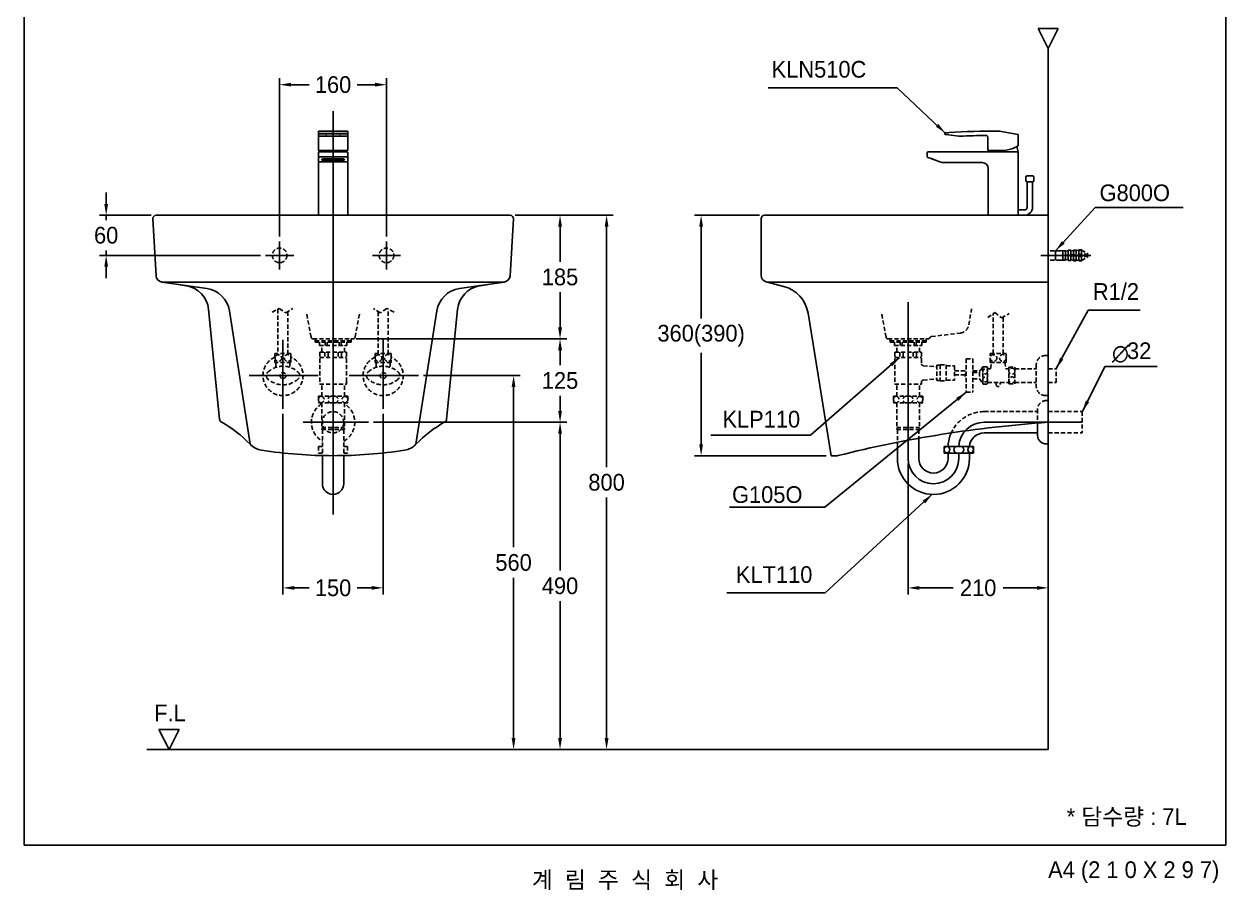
# Model space of a CAD drawing. Header units: millimetres. Extents: x 0 to 1800, y -67 to 2530.
# Drawn here: x 0 to 1800, y -67 to 1230 of the extents above; entities that cross this region are included whole.
import ezdxf
from ezdxf.enums import TextEntityAlignment as Align
from ezdxf.lldxf.tags import DXFTag

# ---------------------------------------------------------------- set-up
doc = ezdxf.new("R2010")
doc.units = ezdxf.units.MM
doc.linetypes.add('DASHED2', pattern=[9.525, 6.35, -3.175])
for name, color, linetype in [('TEXT', 7, 'Continuous'), ('내부선 및 부속', 4, 'Continuous'), ('도각라인', 255, 'Continuous'), ('외형선', 3, 'Continuous'), ('점선', 6, 'DASHED2'), ('중심선', 1, 'DASHED'), ('치수선', 7, 'Continuous')]:
    doc.layers.add(name, color=color, linetype=linetype)
doc.styles.add('____', font='')
doc.styles.add('타이틀', font='H2GTRM.TTF', dxfattribs={"height": 25})
doc.styles.get('____').set_extended_font_data('굴림')
tags = doc.linetypes.add('DASHDOT', pattern=[70, 31, -13, 13, -13]).pattern_tags.tags
tags[10:11] = [DXFTag(74, 4), DXFTag(75, 0), DXFTag(340, '0'), DXFTag(46, 0.0), DXFTag(50, 0.0), DXFTag(44, 0.0), DXFTag(45, 0.0)]
tags[8:9] = [DXFTag(74, 4), DXFTag(75, 0), DXFTag(340, '0'), DXFTag(46, 0.0), DXFTag(50, 0.0), DXFTag(44, 0.0), DXFTag(45, 0.0)]
tags[6:7] = [DXFTag(74, 4), DXFTag(75, 0), DXFTag(340, '0'), DXFTag(46, 0.0), DXFTag(50, 0.0), DXFTag(44, 0.0), DXFTag(45, 0.0)]
tags[4:5] = [DXFTag(74, 4), DXFTag(75, 0), DXFTag(340, '0'), DXFTag(46, 0.0), DXFTag(50, 0.0), DXFTag(44, 0.0), DXFTag(45, 0.0)]
tags = doc.linetypes.add('DASHED', pattern=[25.72, 12.86, -12.86]).pattern_tags.tags
tags[6:7] = [DXFTag(74, 4), DXFTag(75, 0), DXFTag(340, '0'), DXFTag(46, 0.0), DXFTag(50, 0.0), DXFTag(44, 0.0), DXFTag(45, 0.0)]
tags[4:5] = [DXFTag(74, 4), DXFTag(75, 0), DXFTag(340, '0'), DXFTag(46, 0.0), DXFTag(50, 0.0), DXFTag(44, 0.0), DXFTag(45, 0.0)]
doc.dimstyles.new('MSADIM', dxfattribs={"dimtxt": 33, "dimasz": 17, "dimexe": 10, "dimexo": 7.5, "dimgap": 10, "dimtad": 0, "dimtih": 1, "dimtoh": 1, "dimdec": 0, "dimzin": 1, "dimdsep": 46, "dimtxsty": '____', "dimcen": 11.25, "dimadec": 0, "dimazin": 0, "dimtfac": 1, "dimtdec": 0, "dimtix": 1, "dimtmove": 0, "dimatfit": 3, "dimfxl": 0, "dimtolj": 1, "dimtzin": 1, "dimarcsym": 0})

# ---------------------------------------------------------------- blocks, each defined once
blk = doc.blocks.new('*D13')
at = {"layer": '치수선', "color": 0, "linetype": 'Continuous', "lineweight": -2}
for p, q in [((382.8, 912), (382.8, 1149.1)), ((399.8, 1139.1), (426.9, 1139.1)), ((525.8, 1139.1), (498.7, 1139.1)), ((542.8, 912), (542.8, 1149.1))]:
    blk.add_line(p, q, dxfattribs=at)
at = {"layer": '치수선', "color": 0, "linetype": 'Continuous'}
for points in [[(399.8, 1142), (399.8, 1136.3), (382.8, 1139.1)], [(525.8, 1142), (525.8, 1136.3), (542.8, 1139.1)]]:
    blk.add_solid(points, dxfattribs=at)
at = {"layer": '치수선', "color": 0, "linetype": 'Continuous', "insert": (462.8, 1139.1), "char_height": 25, "attachment_point": 5, "style": '____'}
blk.add_mtext('\\A1;160', dxfattribs=at)
blk = doc.blocks.new('*D1')
at = {"layer": '치수선', "color": 0, "linetype": 'Continuous', "lineweight": -2}
for p, q in [((123, 960.5), (123, 977.5)), ((190.3, 943.5), (113, 943.5)), ((123, 943.5), (123, 936.4)), ((354.3, 883.5), (113, 883.5)), ((123, 883.5), (123, 890.7)), ((123, 866.5), (123, 849.5))]:
    blk.add_line(p, q, dxfattribs=at)
at = {"layer": '치수선', "color": 0, "linetype": 'Continuous'}
for points in [[(120.2, 960.5), (125.8, 960.5), (123, 943.5)], [(120.2, 866.5), (125.8, 866.5), (123, 883.5)]]:
    blk.add_solid(points, dxfattribs=at)
at = {"layer": '치수선', "color": 0, "linetype": 'Continuous', "insert": (123, 913.5), "char_height": 25, "attachment_point": 5, "style": '____'}
blk.add_mtext('\\A1;60', dxfattribs=at)
blk = doc.blocks.new('*D2')
at = {"layer": '치수선', "color": 0, "linetype": 'Continuous', "lineweight": -2}
for p, q in [((735.3, 943.5), (812.7, 943.5)), ((802.7, 926.5), (802.7, 873.9)), ((802.7, 775.5), (802.7, 828.2)), ((497.3, 758.5), (812.7, 758.5))]:
    blk.add_line(p, q, dxfattribs=at)
at = {"layer": '치수선', "color": 0, "linetype": 'Continuous'}
for points in [[(799.9, 926.5), (805.6, 926.5), (802.7, 943.5)], [(799.9, 775.5), (805.6, 775.5), (802.7, 758.5)]]:
    blk.add_solid(points, dxfattribs=at)
at = {"layer": '치수선', "color": 0, "linetype": 'Continuous', "insert": (802.7, 851), "char_height": 25, "attachment_point": 5, "style": '____'}
blk.add_mtext('\\A1;185', dxfattribs=at)
blk = doc.blocks.new('*D3')
at = {"layer": '치수선', "color": 0, "linetype": 'Continuous', "lineweight": -2}
for p, q in [((500.3, 758.5), (812.7, 758.5)), ((802.7, 741.5), (802.7, 718.9)), ((802.7, 650.5), (802.7, 673.2)), ((523.3, 633.5), (812.7, 633.5))]:
    blk.add_line(p, q, dxfattribs=at)
at = {"layer": '치수선', "color": 0, "linetype": 'Continuous'}
for points in [[(799.9, 741.5), (805.6, 741.5), (802.7, 758.5)], [(799.9, 650.5), (805.6, 650.5), (802.7, 633.5)]]:
    blk.add_solid(points, dxfattribs=at)
at = {"layer": '치수선', "color": 0, "linetype": 'Continuous', "insert": (802.7, 696), "char_height": 25, "attachment_point": 5, "style": '____'}
blk.add_mtext('\\A1;125', dxfattribs=at)
blk = doc.blocks.new('*D4')
at = {"layer": '치수선', "color": 0, "linetype": 'Continuous', "lineweight": -2}
for p, q in [((523.3, 633.5), (812.7, 633.5)), ((802.7, 616.5), (802.7, 411.4)), ((802.7, 160.5), (802.7, 365.7)), ((804.3, 143.5), (792.7, 143.5))]:
    blk.add_line(p, q, dxfattribs=at)
at = {"layer": '치수선', "color": 0, "linetype": 'Continuous'}
for points in [[(799.9, 616.5), (805.6, 616.5), (802.7, 633.5)], [(799.9, 160.5), (805.6, 160.5), (802.7, 143.5)]]:
    blk.add_solid(points, dxfattribs=at)
at = {"layer": '치수선', "color": 0, "linetype": 'Continuous', "insert": (802.7, 388.5), "char_height": 25, "attachment_point": 5, "style": '____'}
blk.add_mtext('\\A1;490', dxfattribs=at)
blk = doc.blocks.new('*D5')
at = {"layer": '치수선', "color": 0, "linetype": 'Continuous', "lineweight": -2}
for p, q in [((387.8, 646.4), (387.8, 375.5)), ((537.8, 646.4), (537.8, 375.5)), ((404.8, 385.5), (426.9, 385.5)), ((520.8, 385.5), (498.7, 385.5))]:
    blk.add_line(p, q, dxfattribs=at)
at = {"layer": '치수선', "color": 0, "linetype": 'Continuous'}
for points in [[(404.8, 388.3), (404.8, 382.7), (387.8, 385.5)], [(520.8, 388.3), (520.8, 382.7), (537.8, 385.5)]]:
    blk.add_solid(points, dxfattribs=at)
at = {"layer": '치수선', "color": 0, "linetype": 'Continuous', "insert": (462.8, 385.5), "char_height": 25, "attachment_point": 5, "style": '____'}
blk.add_mtext('\\A1;150', dxfattribs=at)
blk = doc.blocks.new('*D6')
at = {"layer": '치수선', "color": 0, "linetype": 'Continuous', "lineweight": -2}
for p, q in [((598.1, 703.5), (743.1, 703.5)), ((733.1, 686.5), (733.1, 446.4)), ((733.1, 160.5), (733.1, 400.7)), ((696.9, 143.5), (743.1, 143.5))]:
    blk.add_line(p, q, dxfattribs=at)
at = {"layer": '치수선', "color": 0, "linetype": 'Continuous'}
for points in [[(730.3, 686.5), (736, 686.5), (733.1, 703.5)], [(730.3, 160.5), (736, 160.5), (733.1, 143.5)]]:
    blk.add_solid(points, dxfattribs=at)
at = {"layer": '치수선', "color": 0, "linetype": 'Continuous', "insert": (733.1, 423.5), "char_height": 25, "attachment_point": 5, "style": '____'}
blk.add_mtext('\\A1;560', dxfattribs=at)
blk = doc.blocks.new('*D7')
at = {"layer": '치수선', "color": 0, "linetype": 'Continuous', "lineweight": -2}
for p, q in [((735.3, 943.5), (882.4, 943.5)), ((872.4, 926.5), (872.4, 566.4)), ((872.4, 160.5), (872.4, 520.7)), ((873.3, 143.5), (882.4, 143.5))]:
    blk.add_line(p, q, dxfattribs=at)
at = {"layer": '치수선', "color": 0, "linetype": 'Continuous'}
for points in [[(869.6, 926.5), (875.3, 926.5), (872.4, 943.5)], [(869.6, 160.5), (875.3, 160.5), (872.4, 143.5)]]:
    blk.add_solid(points, dxfattribs=at)
at = {"layer": '치수선', "color": 0, "linetype": 'Continuous', "insert": (872.4, 543.5), "char_height": 25, "attachment_point": 5, "style": '____'}
blk.add_mtext('\\A1;800', dxfattribs=at)
blk = doc.blocks.new('*D8')
at = {"layer": '치수선', "color": 0, "linetype": 'Continuous', "lineweight": -2}
for p, q in [((1101.4, 943.5), (1004, 943.5)), ((1014, 926.5), (1014, 789)), ((1014, 600.5), (1014, 737.5)), ((1201.4, 583.5), (1004, 583.5))]:
    blk.add_line(p, q, dxfattribs=at)
at = {"layer": '치수선', "color": 0, "linetype": 'Continuous'}
for points in [[(1011.2, 926.5), (1016.8, 926.5), (1014, 943.5)], [(1011.2, 600.5), (1016.8, 600.5), (1014, 583.5)]]:
    blk.add_solid(points, dxfattribs=at)
at = {"layer": '치수선', "color": 0, "linetype": 'Continuous', "insert": (1014, 763.2), "char_height": 25, "attachment_point": 5, "style": '____'}
blk.add_mtext('\\A1;360(390)', dxfattribs=at)
blk = doc.blocks.new('*D9')
at = {"layer": '치수선', "color": 0, "linetype": 'Continuous', "lineweight": -2}
for p, q in [((1323.9, 572), (1323.9, 375.5)), ((1340.9, 385.5), (1391.6, 385.5)), ((1516.9, 385.5), (1466.2, 385.5)), ((1533.9, 383.6), (1533.9, 375.5))]:
    blk.add_line(p, q, dxfattribs=at)
at = {"layer": '치수선', "color": 0, "linetype": 'Continuous'}
for points in [[(1340.9, 388.3), (1340.9, 382.7), (1323.9, 385.5)], [(1516.9, 388.3), (1516.9, 382.7), (1533.9, 385.5)]]:
    blk.add_solid(points, dxfattribs=at)
at = {"layer": '치수선', "color": 0, "linetype": 'Continuous', "insert": (1428.9, 385.5), "char_height": 25, "attachment_point": 5, "style": '____'}
blk.add_mtext('\\A1;210', dxfattribs=at)

msp = doc.modelspace()

# ---------------------------------------------------------------- linework, layer by layer
at = {"layer": '내부선 및 부속', "linetype": 'Continuous'}
for p, q in [((440.8, 1068.5), (440.8, 1066.3)), ((440.8, 1068.5), (440.8, 1068.4)), ((440.8, 1068.4), (440.8, 1064.6)), ((440.8, 1065), (440.8, 1066.3)), ((440.8, 1063), (440.8, 1065)), ((440.8, 1064.6), (440.8, 1063.7)), ((440.8, 1041.5), (440.8, 1064.2)), ((440.8, 1064.2), (440.8, 1062.9)), ((440.8, 1062.5), (440.8, 1063.7)), ((440.8, 1062.9), (440.8, 1063)), ((440.8, 1062.5), (440.8, 1045.7)), ((441.8, 1069.6), (483.8, 1069.6)), ((478.8, 1065.9), (446.8, 1065.9)), ((446.8, 1065.9), (446.8, 1065.7)), ((446.8, 1065.7), (478.8, 1065.7)), ((452.8, 1065.3), (451.8, 1065.3)), ((451.8, 1065.3), (451.8, 1064.7)), ((451.8, 1064.7), (451.8, 1064.5)), ((451.8, 1064.5), (452.8, 1064.5)), ((452.8, 1064.5), (452.8, 1065.3)), ((452.8, 1064.7), (452.8, 1065.3)), ((452.8, 1064.5), (452.8, 1064.7)), ((472.8, 1065.3), (472.8, 1064.7)), ((473.8, 1065.3), (472.8, 1065.3)), ((472.8, 1064.7), (472.8, 1064.5)), ((472.8, 1064.5), (473.8, 1064.5)), ((473.8, 1064.5), (472.8, 1064.5)), ((473.8, 1064.7), (473.8, 1065.3)), ((473.8, 1064.5), (473.8, 1065.3)), ((473.8, 1064.5), (473.8, 1064.7)), ((473.8, 1064.5), (473.8, 1064.5)), ((478.8, 1065.7), (478.8, 1065.9)), ((484.8, 1068.6), (484.8, 1066.3)), ((484.8, 1066.3), (484.8, 1065)), ((484.8, 1065), (484.8, 1063)), ((484.8, 1064.2), (484.8, 1064.2)), ((484.8, 1064.2), (484.8, 1041.5)), ((484.8, 1062.9), (484.8, 1063)), ((1378.9, 1065.7), (1378.9, 1065.9)), ((1378.9, 1065.9), (1378.9, 1065.7)), ((1384.7, 1064.1), (1379.7, 1064.7)), ((1399.8, 1062), (1384.7, 1064.1)), ((1461.3, 1069.4), (1483, 1065.6)), ((1483, 1065.6), (1488, 1064.7)), ((1488.9, 1063.7), (1488.9, 1063.6)), ((1488.9, 1062.5), (1488.9, 1063.6)), ((1488.9, 1062.5), (1488.9, 1048.1)), ((440.8, 1045.7), (440.8, 1041.5)), ((441.8, 1062), (483.8, 1062)), ((483.8, 1061.9), (483.8, 1062)), ((1443.4, 1041.5), (1443.4, 1060.1)), ((440.8, 1029.4), (440.8, 1037.5)), ((440.8, 943.5), (440.8, 1037.5)), ((440.8, 1024.7), (440.8, 1029.4)), ((442.2, 1040.5), (441.8, 1040.5)), ((441.8, 1038.5), (446.8, 1038.5)), ((483.4, 1040.5), (442.2, 1040.5)), ((446.8, 1038.5), (478.8, 1038.5)), ((446.8, 1031.2), (478.8, 1031.2)), ((475.8, 1028.3), (449.8, 1028.3)), ((449.8, 1025.5), (449.8, 1028.3)), ((475.8, 1025.5), (475.8, 1028.3)), ((483.8, 1038.5), (478.8, 1038.5)), ((483.8, 1040.5), (483.4, 1040.5)), ((484.8, 1037.5), (484.8, 1029.4)), ((484.8, 1029.4), (484.8, 1024.7)), ((1352.6, 1031.2), (1352.6, 1037.5)), ((1352.6, 1037.5), (1352.6, 1031.2)), ((1358.3, 1028.5), (1353.3, 1030.3)), ((1353.3, 1030.3), (1358.3, 1028.5)), ((1353.6, 1038.5), (1358.6, 1038.5)), ((1358.3, 1028.5), (1371.3, 1023.7)), ((1371.3, 1023.7), (1358.3, 1028.5)), ((1358.6, 1038.5), (1482.9, 1038.5)), ((1358.9, 1028.3), (1366.4, 1025.5)), ((1366.4, 1025.5), (1358.9, 1028.3)), ((1444.4, 1040.5), (1457.9, 1040.5)), ((1444.9, 1040.5), (1449.3, 1040.5)), ((1459.9, 1040.5), (1457.9, 1040.5)), ((1466.9, 1040.5), (1459.9, 1040.5)), ((1487.9, 1038.5), (1482.9, 1038.5)), ((1487.9, 1038.5), (1488.9, 1038.5)), ((1488.9, 1038.5), (1488.9, 1037.5)), ((1488.9, 943.5), (1488.9, 1037.5)), ((440.8, 1023.5), (440.8, 1024.7)), ((440.8, 943.5), (440.8, 1023.5)), ((441.8, 1023.7), (483.8, 1023.7)), ((449.8, 1025.5), (475.8, 1025.5)), ((484.8, 1023.5), (484.8, 1024.7)), ((484.8, 1023.5), (484.8, 1023.5)), ((484.8, 1023.5), (484.8, 943.5)), ((1434.9, 1022.5), (1378.1, 1022.5)), ((1443.9, 943.5), (1443.9, 1013.5)), ((1500.3, 995.5), (1500.3, 1000.5)), ((1506.3, 993.5), (1502.2, 993.5)), ((1502.3, 1002.5), (1510.4, 1002.5)), ((1502.3, 993.5), (1502.3, 955.5)), ((1502.3, 993.5), (1510.3, 993.5)), ((1508.6, 993.5), (1503.9, 993.5)), ((1510.3, 993.5), (1506.3, 993.5)), ((1510.4, 993.5), (1506.3, 993.5)), ((1510.3, 955.5), (1510.3, 993.5)), ((1512.3, 1000.6), (1512.3, 995.5)), ((1488.9, 970.5), (1488.9, 975.5)), ((1488.9, 948.5), (1488.9, 970.5)), ((1498.3, 951.5), (1488.9, 951.5)), ((1488.9, 948.5), (1488.9, 943.5)), ((1488.9, 943.5), (1498.3, 943.5)), ((206.4, 843.6), (273.7, 833.8)), ((719.2, 843.6), (651.9, 833.8)), ((338.8, 600.5), (307.5, 800.4)), ((586.8, 600.5), (618.1, 800.4)), ((1517.9, 632.4), (1517.9, 617.5)), ((1437.8, 617.5), (1517.9, 617.5)), ((1517.9, 617.5), (1517.9, 614)), ((1307.9, 603.5), (1307.9, 579.5)), ((1339.9, 609.6), (1339.9, 579.5)), ((1377.9, 597.5), (1421.9, 597.5)), ((1377.9, 597.5), (1377.9, 587.5)), ((1383.9, 597.5), (1383.9, 598.7)), ((1421.9, 597.5), (1421.9, 587.5)), ((1530.9, 601), (1533.9, 601)), ((446.8, 583.7), (446.8, 541.5)), ((478.8, 583.7), (478.8, 541.5)), ((1377.9, 587.5), (1421.9, 587.5)), ((1383.9, 587.5), (1383.9, 579.5)), ((1415.9, 587.5), (1415.9, 579.5))]:
    msp.add_line(p, q, dxfattribs=at)
at = {"layer": '내부선 및 부속', "linetype": 'Continuous', "flags": 128}
for points in [[(1382.1, 587.6, -0.859727), (1382.1, 597.5)], [(1382.1, 597.5, -0.859727), (1382.1, 587.6)]]:
    msp.add_lwpolyline(points, format="xyb", dxfattribs=at)
at = {"layer": '내부선 및 부속', "linetype": 'Continuous'}
for centre, radius, start, end in [((483.8, 1062.9), 1, 270, 0), ((1379.9, 1065.7), 1, 202.1993, 262.1993), ((1379.9, 1065.7), 1, 202.1993, 262.1993), ((1379.9, 1065.7), 1, 202.1993, 262.1993), ((1379.9, 1065.7), 1, 202.1993, 262.1993), ((1452.6, 69.6), 1000, 89.5936, 93.8863), ((1452.6, 69.6), 993.6, 90.6538, 92.9349), ((1440.1, 1060), 3.34, 2.007, 69.3544), ((1459.6, 1059.5), 10, 80, 89.5936), ((1401.2, 1071.9), 10, 262.1993, 272.9349), ((1461.3, 1096.1), 55.8, 275.72, 293.156), ((1461.7, 1033.5), 27.6, 10.5643, 27.3016), ((441.8, 1041.5), 1, 180, 270), ((441.8, 1037.5), 1, 90, 180), ((441.8, 1037.5), 1, 90, 180), ((470.5, 1033.5), 27.6, 165.1842, 169.4357), ((456.1, 1033.5), 27.6, 10.5643, 14.8158), ((483.8, 1041.5), 1, 270, 0), ((483.8, 1037.5), 1, 0, 90), ((1353.6, 1037.5), 1, 90, 180), ((1353.6, 1037.5), 1, 90, 180), ((1444.4, 1041.5), 1, 180, 270), ((1476, 1033.5), 27.6, 165.1842, 169.4357), ((1378.1, 1042.5), 20, 250, 270), ((1378.1, 1042.5), 20, 250, 270), ((1434.9, 1013.5), 9, 0, 90), ((1502.3, 1000.5), 2, 90, 180), ((1502.2, 995.5), 1.92, 180, 270), ((1510.4, 1000.6), 1.92, 0, 90), ((1510.4, 995.5), 1.92, 270, 0), ((1498.3, 955.5), 4, 270, 0), ((1498.3, 955.5), 12, 270, 0), ((268, 794.2), 40, 8.9151, 81.6877), ((657.7, 794.2), 40, 98.3123, 171.0849), ((1437.8, 595.5), 54, 155.9128, 176.6714), ((1437.8, 595.5), 22, 90, 174.7841), ((1530.9, 614), 13, 180, 270), ((1397.4, 592.5), 5, 90, 270), ((1402.4, 592.5), 5, 270, 90), ((1418.4, 592.5), 5, 98.6269, 261.3731), ((1416.9, 592.5), 5, 278.6269, 81.3731), ((1361.9, 579.5), 54, 180, 0), ((1361.9, 579.5), 22, 180, 0), ((462.8, 541.5), 16, 180, 0)]:
    msp.add_arc(centre, radius, start, end, dxfattribs=at)
for points, knots in [([(440.8, 1068.7), (440.8, 1068.7), (440.8, 1068.8), (440.9, 1069), (441, 1069.2), (441.2, 1069.4), (441.5, 1069.5), (441.7, 1069.6), (441.8, 1069.6)], [0, 0, 0, 0, 0.097046, 0.215477, 0.366984, 0.6013, 0.806128, 1, 1, 1, 1]), ([(446.8, 1065.9), (446.4, 1065.9), (445.7, 1065.9), (444.8, 1065.9), (444.2, 1066), (443.6, 1066), (442.9, 1066), (442.2, 1066), (441.8, 1066.1), (441.6, 1066.1), (441.5, 1066.1), (441.2, 1066.1), (440.9, 1066.2), (440.8, 1066.3), (440.8, 1066.3)], [0, 0, 0, 0, 0.142857, 0.214286, 0.285714, 0.357143, 0.428571, 0.571429, 0.642857, 0.678571, 0.696429, 0.714286, 0.857143, 1, 1, 1, 1]), ([(440.8, 1065), (440.8, 1065.1), (441.2, 1065.3), (442.9, 1065.6), (445, 1065.7), (446.4, 1065.7), (446.8, 1065.7)], [0, 0, 0, 0, 0.285714, 0.571429, 0.857143, 1, 1, 1, 1]), ([(484.7, 1066.2), (484.7, 1066.2), (484.6, 1066.2), (484.3, 1066.1), (483.5, 1066.1), (482.7, 1066), (482, 1066), (481.2, 1066), (480.2, 1065.9), (479.2, 1065.9), (478.8, 1065.9)], [0, 0, 0, 0, 0.022938, 0.185782, 0.348626, 0.511469, 0.592891, 0.674313, 0.837156, 1, 1, 1, 1]), ([(478.8, 1065.7), (479.7, 1065.7), (481.5, 1065.7), (483.7, 1065.5), (484.5, 1065.3), (484.7, 1065.2), (484.7, 1065.2)], [0, 0, 0, 0, 0.32589, 0.651781, 0.977671, 1, 1, 1, 1]), ([(483.8, 1069.6), (483.8, 1069.6), (483.9, 1069.6), (484.1, 1069.5), (484.4, 1069.4), (484.6, 1069.2), (484.7, 1069.1), (484.7, 1068.9), (484.8, 1068.8), (484.8, 1068.7), (484.8, 1068.7), (484.8, 1068.6)], [0, 0, 0, 0, 0.020818, 0.239105, 0.419032, 0.574027, 0.708164, 0.821662, 0.913084, 0.980269, 1, 1, 1, 1]), ([(1379.8, 1066.9), (1379.7, 1066.9), (1379.4, 1066.8), (1379.2, 1066.7), (1379, 1066.5), (1378.9, 1066.2), (1378.9, 1066), (1378.9, 1065.9)], [0, 0, 0, 0, 0.285714, 0.428571, 0.571429, 0.785714, 1, 1, 1, 1]), ([(1379.8, 1066.9), (1379.8, 1066.9), (1379.9, 1066.9), (1380.2, 1067), (1380.6, 1067), (1381, 1067), (1381.7, 1067.1), (1382.6, 1067.1), (1383.7, 1067.2), (1384.4, 1067.2), (1384.8, 1067.3)], [0, 0, 0, 0, 0.142857, 0.285714, 0.357143, 0.428571, 0.571429, 0.714286, 0.857143, 1, 1, 1, 1]), ([(1488.2, 1047.2), (1488.2, 1047.2), (1488.1, 1047.1), (1487.9, 1047), (1487.5, 1046.8), (1487.2, 1046.6), (1486.8, 1046.4), (1486.4, 1046.2), (1485.9, 1046), (1485.2, 1045.7), (1484.6, 1045.4), (1484, 1045.1), (1483.8, 1045), (1483.7, 1044.9)], [0, 0, 0, 0, 0.022972, 0.19686, 0.283804, 0.370748, 0.457692, 0.5229, 0.63158, 0.718524, 0.892412, 0.935884, 1, 1, 1, 1]), ([(1487.8, 1047), (1487.8, 1047), (1487.8, 1047), (1487.8, 1046.9), (1487.7, 1046.9), (1487.7, 1046.9), (1487.6, 1046.9), (1487.6, 1046.8), (1487.5, 1046.8), (1487.4, 1046.7), (1487.4, 1046.7), (1487.3, 1046.7), (1487.3, 1046.7), (1487.2, 1046.6), (1487.2, 1046.6), (1487.1, 1046.6), (1487, 1046.5), (1486.8, 1046.4), (1486.8, 1046.4), (1486.6, 1046.3), (1486.5, 1046.3), (1486.4, 1046.2), (1486.3, 1046.2), (1486.3, 1046.2), (1486.3, 1046.2), (1486.2, 1046.1)], [0, 0, 0, 0, 0.147203, 0.147203, 0.295653, 0.295653, 0.37051, 0.37051, 0.483564, 0.483564, 0.521467, 0.521467, 0.597561, 0.597561, 0.635788, 0.635788, 0.751471, 0.751471, 0.829397, 0.829397, 0.947331, 0.947331, 0.986892, 0.986892, 1, 1, 1, 1]), ([(1488.7, 1048.1), (1488.7, 1048), (1488.7, 1047.8), (1488.6, 1047.6), (1488.5, 1047.3), (1488.3, 1047.2), (1488.2, 1047.2)], [0, 0, 0, 0, 0.250001, 0.499999, 0.749998, 1, 1, 1, 1]), ([(1488.7, 1048.1), (1488.8, 1048.1), (1488.8, 1048.1), (1488.9, 1048.1), (1488.9, 1048.1)], [0, 0, 0, 0, 0.15708, 1, 1, 1, 1]), ([(440.8, 1029.4), (440.8, 1029.7), (441.2, 1030.2), (442.9, 1030.9), (445, 1031.2), (446.4, 1031.2), (446.8, 1031.2)], [0, 0, 0, 0, 0.285714, 0.571429, 0.857143, 1, 1, 1, 1]), ([(478.8, 1031.2), (479.7, 1031.2), (481.5, 1031.1), (483.7, 1030.6), (484.5, 1030.1), (484.7, 1029.8), (484.7, 1029.8)], [0, 0, 0, 0, 0.326484, 0.652968, 0.979452, 1, 1, 1, 1]), ([(1352.6, 1031.2), (1352.6, 1031.2), (1352.7, 1031), (1352.7, 1030.8), (1352.9, 1030.6), (1353, 1030.4), (1353.2, 1030.3), (1353.3, 1030.3)], [0, 0, 0, 0, 0.214286, 0.428571, 0.571429, 0.714286, 1, 1, 1, 1]), ([(440.8, 1023.5), (440.8, 1023.5), (440.8, 1023.5), (440.8, 1023.4), (440.8, 1023.4), (440.8, 1023.3)], [0, 0, 0, 0, 0.003909, 0.003909, 1, 1, 1, 1]), ([(484.8, 1023.4), (484.8, 1023.3), (484.8, 1023.3), (484.8, 1023.3), (484.8, 1023.3)], [0, 0, 0, 0, 0.705199, 1, 1, 1, 1])]:
    msp.add_open_spline(points, degree=3, knots=knots, dxfattribs=at)
for points in [[(441.8, 1062), (440.8, 1062), (440.8, 1063)], [(484.8, 1063), (484.8, 1062), (483.8, 1062)], [(441.8, 1023.7), (440.8, 1023.7), (440.8, 1024.7)], [(484.8, 1024.7), (484.8, 1023.7), (483.8, 1023.7)]]:
    msp.add_rational_spline(points, [1, 0.707106769085, 1], degree=2, dxfattribs=at)
for points, degree in [([(484.4, 1062.1), (484.4, 1062), (484.3, 1061.9), (484.3, 1061.9)], 3), ([(484.3, 1062), (484.3, 1062), (484.3, 1061.9), (484.3, 1061.9)], 3), ([(484.8, 1066.5), (484.8, 1066.3), (484.7, 1066.2)], 2), ([(484.8, 1066.3), (484.8, 1066.3), (484.8, 1066.2), (484.7, 1066.2)], 3), ([(484.7, 1065.2), (484.7, 1065), (484.8, 1064.8)], 2), ([(484.7, 1065.2), (484.8, 1065.1), (484.8, 1065.1), (484.8, 1065)], 3), ([(484.8, 1066.5), (484.8, 1066.4), (484.8, 1066.3), (484.8, 1066.3)], 3), ([(484.8, 1065), (484.8, 1065), (484.8, 1064.9), (484.8, 1064.8)], 3), ([(1379.8, 1066.9), (1379.3, 1066.9), (1378.9, 1066.4), (1378.9, 1065.9)], 3), ([(1378.9, 1065.7), (1378.9, 1065.2), (1379.3, 1064.8), (1379.7, 1064.7)], 3), ([(1379.5, 1066.9), (1379.6, 1066.9), (1379.6, 1066.9), (1379.6, 1066.9)], 3), ([(1483, 1065.6), (1483, 1065.6), (1483, 1065.6), (1483, 1065.6)], 3), ([(1488.9, 1063.7), (1488.9, 1064.2), (1488.5, 1064.6), (1488, 1064.7)], 3), ([(1483.7, 1045), (1483.5, 1044.9), (1483.3, 1044.8)], 2), ([(1483.3, 1044.8), (1483.3, 1044.8), (1483.3, 1044.8), (1483.3, 1044.8)], 3), ([(484.7, 1029.8), (484.8, 1029.7), (484.8, 1029.5), (484.8, 1029.4)], 3), ([(484.7, 1029.8), (484.7, 1029.5), (484.8, 1029.2)], 2), ([(484.8, 1029.4), (484.8, 1029.4), (484.8, 1029.3), (484.8, 1029.2)], 3), ([(1352.6, 1031.2), (1352.6, 1030.8), (1352.9, 1030.4), (1353.3, 1030.3)], 3)]:
    msp.add_open_spline(points, degree=degree, dxfattribs=at)
for points in [[(449.8, 1025.5), (445.8, 1025.5), (445.8, 1026.9), (445.8, 1028.3), (449.8, 1028.3)], [(475.8, 1028.3), (479.8, 1028.3), (479.8, 1026.9), (479.8, 1025.5), (475.8, 1025.5)]]:
    msp.add_rational_spline(points, [1, 0.707106769085, 1, 0.707106769085, 1], degree=2, knots=[0, 0, 0, 0.5, 0.5, 1, 1, 1], dxfattribs=at)
at = {"layer": '도각라인', "color": 7}
for p, q in [((0, 0), (0, 2530)), ((1800, 2530), (1800, 0)), ((0, 0), (1800, 0))]:
    msp.add_line(p, q, dxfattribs=at)
at = {"layer": '외형선', "linetype": 'Continuous'}
for p, q in [((1548.9, 1223.5), (1518.9, 1223.5)), ((1518.9, 1223.5), (1533.9, 1193.5)), ((1533.9, 1193.5), (1548.9, 1223.5)), ((1533.9, 1193.5), (1533.9, 143.5)), ((1533.9, 1093.5), (1533.9, 1041.9)), ((197.8, 853), (192.8, 938.2)), ((197.8, 943.5), (727.8, 943.5)), ((727.8, 853), (732.8, 938.2)), ((1103.9, 938.5), (1103.9, 853.5)), ((1108.9, 943.5), (1533.9, 943.5)), ((1533.9, 890.5), (1533.9, 876.5)), ((242.6, 838.1), (206.3, 843.7)), ((207.1, 843.5), (462.8, 843.5)), ((718.5, 843.5), (462.8, 843.5)), ((683, 838.1), (719.3, 843.7)), ((1137.4, 837.1), (1111.4, 843.9)), ((1112.6, 843.5), (1533.9, 843.5)), ((276.4, 802.5), (292.8, 638)), ((649.2, 802.5), (632.8, 638)), ((1174.2, 796.7), (1208.9, 583.5)), ((1533.9, 666), (1533.9, 601)), ((1208.9, 583.5), (1218.9, 583.5)), ((232.1, 173.5), (202.1, 173.5)), ((202.1, 173.5), (217.1, 143.5)), ((217.1, 143.5), (232.1, 173.5)), ((183.7, 143.5), (257.7, 143.5)), ((197.8, 143.5), (1533.9, 143.5))]:
    msp.add_line(p, q, dxfattribs=at)
for centre, radius, start, end in [((197.8, 938.5), 5, 90, 183.3607), ((727.8, 938.5), 5, 356.6393, 90), ((1108.9, 938.5), 5, 90, 180), ((207.8, 853.5), 10, 183.3607, 261.3043), ((717.8, 853.5), 10, 278.6957, 356.6393), ((1113.9, 853.5), 10, 180, 255.4485), ((236.6, 798.6), 40, 5.7135, 81.3043), ((689, 798.6), 40, 98.6957, 174.2865), ((1124.8, 788.7), 50, 9.2372, 75.4485), ((297.8, 638.5), 5, 185.7135, 240.1343), ((195.7, 460.8), 200, 44.3092, 60.1343), ((729.9, 460.8), 200, 119.8657, 135.6908), ((627.8, 638.5), 5, 299.8657, 354.2865), ((1657.4, -1162.2), 1800, 93.9365, 104.1021), ((360.3, 621.4), 30, 224.3092, 261.2), ((565.3, 621.4), 30, 278.8, 315.6908), ((462.8, 1283.5), 700, 261.2, 270), ((462.8, 1283.5), 700, 270, 278.8)]:
    msp.add_arc(centre, radius, start, end, dxfattribs=at)
msp.add_point((462.8, 583.5), dxfattribs=at)
msp.add_point((462.8, 583.5), dxfattribs=at)
at = {"layer": '점선'}
for p, q in [((1552.5, 890.5), (1533.9, 890.5)), ((1544.9, 890.5), (1544.9, 883.5)), ((1544.9, 876.5), (1544.9, 883.5)), ((1559.5, 890.9), (1552.5, 890.5)), ((1593.8, 885.7), (1552.7, 883.5)), ((1593.8, 881.4), (1552.7, 883.5)), ((1555.5, 890.7), (1555.9, 883.7)), ((1555.5, 876.4), (1555.9, 883.4)), ((1583.5, 891.2), (1555.6, 889.7)), ((1559.5, 890.9), (1559.9, 883.9)), ((1559.5, 876.2), (1559.9, 883.2)), ((1563.5, 891.1), (1567.5, 891.3)), ((1563.5, 891.1), (1563.9, 884.1)), ((1563.5, 876), (1563.9, 883)), ((1567.5, 891.3), (1567.8, 884.3)), ((1567.5, 875.8), (1567.8, 882.7)), ((1571.5, 891.5), (1575.5, 891.7)), ((1571.5, 891.5), (1571.8, 884.5)), ((1571.5, 875.5), (1571.8, 882.5)), ((1575.5, 891.7), (1575.8, 884.8)), ((1575.5, 875.3), (1575.8, 882.3)), ((1579.5, 892), (1583.5, 892.2)), ((1579.5, 892), (1579.8, 885)), ((1579.5, 875.1), (1579.8, 882.1)), ((1586.9, 883.5), (1581.8, 885.1)), ((1586.9, 883.5), (1581.8, 882)), ((1583.5, 892.2), (1583.8, 885.2)), ((1583.5, 891.2), (1593.8, 885.7)), ((1552.5, 876.5), (1533.9, 876.5)), ((1559.5, 876.2), (1552.5, 876.5)), ((1583.5, 875.9), (1555.6, 877.4)), ((1563.5, 876), (1567.5, 875.8)), ((1571.5, 875.5), (1575.5, 875.3)), ((1579.5, 875.1), (1583.5, 874.9)), ((1583.5, 874.9), (1583.8, 881.9)), ((1583.5, 875.9), (1593.8, 881.4)), ((371.5, 798.5), (382.3, 804)), ((380.3, 802.9), (380.3, 736.3)), ((382.3, 804), (392.4, 797.2)), ((392.4, 797.2), (402.4, 804)), ((395.3, 799.1), (395.3, 736.3)), ((429.8, 761), (422.8, 798.5)), ((495.8, 761), (502.8, 798.5)), ((533.2, 797.2), (523.2, 804)), ((530.3, 798.9), (530.3, 736.3)), ((543.3, 804), (533.2, 797.2)), ((554.1, 798.5), (543.3, 804)), ((545.3, 799.2), (545.3, 736.3)), ((1290.9, 761), (1283.9, 798.5)), ((1414.9, 779.4), (1419.1, 803.5)), ((1443.3, 790.4), (1453.9, 797.9)), ((1451.4, 736.3), (1451.4, 796.1)), ((1453.9, 797.9), (1464, 789.8)), ((1464, 789.8), (1475.3, 796.2)), ((1466.4, 736.3), (1466.4, 791.1)), ((432.8, 758.5), (492.8, 758.5)), ((435.8, 758.5), (435.8, 753.5)), ((489.8, 758.5), (489.8, 753.5)), ((1293.9, 758.5), (1353.9, 758.5)), ((1296.9, 758.5), (1296.9, 753.5)), ((1350.9, 758.5), (1350.9, 753.5)), ((1358.9, 761.8), (1401.9, 767.1)), ((435.8, 755.5), (489.8, 755.5)), ((435.8, 753.5), (489.8, 753.5)), ((442.3, 753.5), (442.3, 748.5)), ((442.3, 748.5), (483.3, 748.5)), ((442.8, 738.5), (442.8, 690.5)), ((442.8, 738.5), (482.8, 738.5)), ((445.8, 738.5), (445.8, 748.5)), ((450.3, 738.5), (450.3, 730.5)), ((450.8, 753.5), (450.8, 748.5)), ((453.8, 753.5), (453.8, 748.5)), ((455.3, 738.5), (455.3, 730.5)), ((470.3, 738.5), (470.3, 730.5)), ((471.8, 753.5), (471.8, 748.5)), ((474.8, 753.5), (474.8, 748.5)), ((475.3, 738.5), (475.3, 730.5)), ((479.8, 738.5), (479.8, 748.5)), ((482.8, 738.5), (482.8, 693.8)), ((483.3, 753.5), (483.3, 748.5)), ((1296.9, 755.5), (1350.9, 755.5)), ((1296.9, 753.5), (1350.9, 753.5)), ((1303.4, 753.5), (1303.4, 748.5)), ((1303.4, 748.5), (1344.4, 748.5)), ((1303.9, 738.5), (1303.9, 690.5)), ((1303.9, 738.5), (1343.9, 738.5)), ((1306.9, 738.5), (1306.9, 748.5)), ((1311.4, 738.5), (1311.4, 730.5)), ((1311.9, 753.5), (1311.9, 748.5)), ((1314.9, 753.5), (1314.9, 748.5)), ((1316.4, 738.5), (1316.4, 730.5)), ((1331.4, 738.5), (1331.4, 730.5)), ((1332.9, 753.5), (1332.9, 748.5)), ((1335.9, 753.5), (1335.9, 748.5)), ((1336.4, 738.5), (1336.4, 730.5)), ((1340.9, 738.5), (1340.9, 748.5)), ((1343.9, 738.5), (1343.9, 721.3)), ((1344.4, 753.5), (1344.4, 748.5)), ((375.8, 736.3), (375.8, 723.3)), ((399.8, 736.3), (375.8, 736.3)), ((399.8, 723.3), (375.8, 723.3)), ((377.3, 723.3), (377.3, 715.9)), ((398.3, 723.3), (398.3, 715.9)), ((399.8, 736.3), (399.8, 723.3)), ((442.8, 730.5), (482.8, 730.5)), ((525.8, 736.3), (525.8, 723.3)), ((549.8, 736.3), (525.8, 736.3)), ((549.8, 723.3), (525.8, 723.3)), ((527.3, 723.3), (527.3, 715.9)), ((548.3, 723.3), (548.3, 715.9)), ((549.8, 736.3), (549.8, 723.3)), ((1303.9, 730.5), (1343.9, 730.5)), ((1410.9, 728.5), (1410.9, 678.5)), ((1410.9, 728.5), (1420.9, 728.5)), ((1420.9, 728.5), (1420.9, 678.5)), ((1446.9, 736.3), (1470.9, 736.3)), ((1446.9, 723.3), (1446.9, 736.3)), ((1446.9, 723.3), (1470.9, 723.3)), ((1447.4, 713.8), (1448.9, 723.3)), ((1468.9, 723.3), (1470.4, 713.8)), ((1470.9, 723.3), (1470.9, 736.3)), ((1529.9, 733.5), (1533.9, 733.5)), ((1346.6, 718.3), (1366.9, 716.5)), ((1366.9, 719), (1366.9, 696)), ((1366.9, 719), (1371.9, 719)), ((1371.9, 719.5), (1371.9, 695.5)), ((1371.9, 719.5), (1380.9, 719.5)), ((1380.9, 719.5), (1380.9, 695.5)), ((1380.9, 718.3), (1393.4, 718.3)), ((1393.4, 718.3), (1393.4, 696.8)), ((1393.4, 710.5), (1410.9, 710.5)), ((1393.4, 704.5), (1409.5, 704.5)), ((1420.9, 710.5), (1432.2, 710.5)), ((1420.9, 708.3), (1430.9, 708.3)), ((1435.9, 716.5), (1430.9, 708.3)), ((1430.9, 708.3), (1430.9, 698.8)), ((1435.9, 716.5), (1442.9, 716.5)), ((1435.9, 716.5), (1435.9, 690.5)), ((1442.9, 716.5), (1442.9, 690.5)), ((1442.9, 713.8), (1447.4, 713.8)), ((1470.4, 713.8), (1474.9, 713.8)), ((1474.9, 716), (1474.9, 691)), ((1474.9, 716), (1483.9, 716)), ((1483.9, 716), (1483.9, 691)), ((1483.9, 713.8), (1515.9, 713.8)), ((1515.9, 719.5), (1515.9, 687.5)), ((1533.9, 713.8), (1545.9, 713.8)), ((1545.9, 693.3), (1545.9, 713.8)), ((442.8, 690.5), (482.8, 690.5)), ((445.8, 672.5), (445.8, 690.5)), ((479.8, 672.5), (479.8, 690.5)), ((482.8, 693.8), (482.8, 690.5)), ((1303.9, 690.5), (1343.9, 690.5)), ((1306.9, 672.5), (1306.9, 690.5)), ((1340.9, 672.5), (1340.9, 690.5)), ((1343.9, 693.8), (1343.9, 690.5)), ((1346.6, 696.8), (1366.9, 698.5)), ((1366.9, 696), (1371.9, 696)), ((1371.9, 695.5), (1380.9, 695.5)), ((1380.9, 696.8), (1393.4, 696.8)), ((1420.9, 698.8), (1430.9, 698.8)), ((1430.9, 698.8), (1435.9, 690.5)), ((1435.9, 690.5), (1442.9, 690.5)), ((1442.9, 693.3), (1474.9, 693.3)), ((1455.9, 693.3), (1455.9, 689.9)), ((1461.9, 693.3), (1461.9, 689.9)), ((1474.9, 691), (1483.9, 691)), ((1483.9, 693.3), (1515.9, 693.3)), ((1533.9, 693.3), (1545.9, 693.3)), ((440.8, 672.5), (484.8, 672.5)), ((440.8, 672.5), (440.8, 662.5)), ((484.8, 672.5), (484.8, 662.5)), ((1301.9, 672.5), (1345.9, 672.5)), ((1301.9, 672.5), (1301.9, 662.5)), ((1345.9, 672.5), (1345.9, 662.5)), ((1410.9, 678.5), (1420.9, 678.5)), ((1529.9, 673.5), (1533.9, 673.5)), ((1530.9, 666), (1533.9, 666)), ((440.8, 662.5), (484.8, 662.5)), ((445.8, 662.5), (445.8, 622.5)), ((479.8, 662.5), (479.8, 622.5)), ((1301.9, 662.5), (1345.9, 662.5)), ((1306.9, 662.5), (1306.9, 622.5)), ((1340.9, 662.5), (1340.9, 622.5)), ((1437.8, 649.5), (1517.9, 649.5)), ((1517.9, 653), (1517.9, 632.4)), ((1533.9, 649.5), (1584.9, 649.5)), ((1584.9, 649.5), (1584.9, 617.5)), ((445.8, 625.5), (479.8, 625.5)), ((445.8, 622.5), (479.8, 622.5)), ((446.8, 622.5), (446.8, 583.7)), ((478.8, 622.5), (478.8, 583.7)), ((1306.9, 625.5), (1340.9, 625.5)), ((1306.9, 622.5), (1340.9, 622.5)), ((1307.9, 622.5), (1307.9, 603.5)), ((1339.9, 622.5), (1339.9, 609.6)), ((1533.9, 617.5), (1584.9, 617.5)), ((441.1, 597.5), (441.1, 587.5)), ((446.8, 597.5), (441.1, 597.5)), ((484.6, 597.5), (478.8, 597.5)), ((484.6, 597.5), (484.6, 587.5)), ((446.8, 587.5), (441.1, 587.5)), ((484.6, 587.5), (478.8, 587.5))]:
    msp.add_line(p, q, dxfattribs=at)
at = {"layer": '점선', "flags": 128}
for points in [[(495.8, 761, -0.360896), (492.8, 758.5)], [(365.1, 698.4, -0.44), (365.1, 708.7)], [(365.1, 708.7, -0.388889), (410.5, 708.7)], [(410.5, 708.7, -0.44), (410.5, 698.4)], [(515.1, 698.4, -0.44), (515.1, 708.7)], [(515.1, 708.7, -0.388889), (560.5, 708.7)], [(560.5, 708.7, -0.44), (560.5, 698.4)], [(410.5, 698.4, -0.388889), (365.1, 698.4)], [(560.5, 698.4, -0.388889), (515.1, 698.4)], [(1529.9, 673.5, -0.414214), (1515.9, 687.5)], [(445.1, 662.6, -0.859727), (445.1, 672.5)], [(445.1, 672.5, -0.859727), (445.1, 662.6)], [(1306.1, 662.6, -0.859727), (1306.1, 672.5)], [(1306.1, 672.5, -0.859727), (1306.1, 662.6)]]:
    msp.add_lwpolyline(points, format="xyb", dxfattribs=at)
at = {"layer": '점선'}
for centre, radius in [((382.8, 883.5), 11), ((542.8, 883.5), 11), ((380.9, 729.7), 5), ((394.8, 729.9), 5), ((530.9, 729.7), 5), ((544.8, 729.9), 5), ((1451.9, 729.7), 5), ((1465.9, 729.9), 5), ((387.8, 703.5), 4.5), ((537.8, 703.5), 4.5), ((1439.4, 709.5), 3.5), ((1479.4, 710), 4.5), ((1439.4, 697.5), 3.5), ((1479.4, 697), 4.5), ((462.8, 633.5), 16)]:
    msp.add_circle(centre, radius, dxfattribs=at)
for centre, radius, start, end in [((1400.1, 782), 15, 277.0025, 350.0738), ((432.8, 761.5), 3, 190.6197, 270.0031), ((1293.9, 761.5), 3, 190.6197, 270.0031), ((1353.9, 761.5), 3, 270.0031, 332.8805), ((1359.2, 758.8), 3, 97.0025, 152.8805), ((387.8, 703.5), 30, 113.5781, 66.4217), ((537.8, 703.5), 30, 113.5781, 66.4217), ((1346.9, 721.3), 3, 180, 265.0303), ((1529.9, 719.5), 14, 90, 180), ((1417.3, 703.5), 7.84, 144.9654, 215.0346), ((1346.9, 693.8), 3, 94.9697, 180), ((1458.9, 689.9), 3, 180, 0), ((460.3, 667.5), 5, 90, 270), ((465.3, 667.5), 5, 270, 90), ((481.3, 667.5), 5, 98.6269, 261.3731), ((479.8, 667.5), 5, 278.6269, 81.3731), ((1321.4, 667.5), 5, 90, 270), ((1326.4, 667.5), 5, 270, 90), ((1342.4, 667.5), 5, 98.6269, 261.3731), ((1340.9, 667.5), 5, 278.6269, 81.3731), ((1530.9, 653), 13, 90, 180), ((462.8, 633.5), 32.5, 121.5389, 240.5076), ((462.8, 633.5), 32.5, 299.4924, 58.4611), ((1437.8, 595.5), 54, 90, 155.9128)]:
    msp.add_arc(centre, radius, start, end, dxfattribs=at)
at = {"layer": '중심선', "linetype": 'DASHDOT'}
for p, q in [((462.8, 1099.6), (462.8, 495.5)), ((382.8, 904.5), (382.8, 862.5)), ((542.8, 904.5), (542.8, 862.5)), ((361.8, 883.5), (403.8, 883.5)), ((521.8, 883.5), (563.8, 883.5)), ((1522.9, 883.5), (1597.6, 883.5)), ((1323.9, 813.6), (1323.9, 579.5)), ((387.8, 757), (387.8, 653.9)), ((537.8, 757), (537.8, 653.9)), ((337, 703.5), (440.6, 703.5)), ((487, 703.5), (590.6, 703.5)), ((418, 633.5), (515.8, 633.5)), ((1437.8, 633.5), (1584.9, 633.5)), ((1399.9, 587.5), (1399.9, 579.5))]:
    msp.add_line(p, q, dxfattribs=at)
for centre, start, end in [((1437.8, 595.5), 90, 176.6714), ((1361.9, 579.5), 180.0007, 0)]:
    msp.add_arc(centre, 38, start, end, dxfattribs=at)

# ---------------------------------------------------------------- texts
at = {"layer": 'TEXT', "style": '타이틀'}
msp.add_text('F.L', height=25, dxfattribs=at).set_placement((218.6, 198.2), align=Align.MIDDLE)
for s, p in [('* 담수량 : 7L', (1651.3, 42.9)), ('계  림  주  식  회  사', (900, -51.7))]:
    msp.add_text(s, height=25, dxfattribs=at).set_placement(p, align=Align.MIDDLE_CENTER)
msp.add_text('A4 (2 1 0 X 2 9 7)', height=25, dxfattribs=at).set_placement((1790, -36.5), align=Align.MIDDLE_RIGHT)
at = {"layer": 'TEXT', "char_height": 25, "width": 380.447, "attachment_point": 1, "line_spacing_factor": 0.963855, "style": '타이틀'}
for s, insert in [('\\A1;KLN510C', (1119.6, 1174.7)), ('\\A1;G800O', (1610.7, 989.7)), ('\\A1;KLP110', (1045.9, 650.7)), ('\\A1;G105O', (1060.3, 537.8)), ('\\A1;KLT110', (1066.1, 418))]:
    msp.add_mtext(s, dxfattribs=dict(at, insert=insert))
at = {"layer": '치수선'}
for s, style, p in [('∅', '____', (1629.3, 724.2)), ('32', '타이틀', (1651.8, 728.2))]:
    msp.add_text(s, height=25, dxfattribs=dict(at, style=style)).set_placement(p)
at = {"layer": '치수선', "linetype": 'Continuous', "insert": (1600.7, 841.9), "char_height": 25, "width": 380.447, "attachment_point": 1, "line_spacing_factor": 0.963855, "style": '타이틀'}
msp.add_mtext('\\A1;R1/2', dxfattribs=at)

# ---------------------------------------------------------------- dimensions: what is measured, and where the dimension line sits
at = {"layer": '치수선', "linetype": 'Continuous'}
for base, p1, p2, picture, middle in [((542.8, 1139.1), (382.8, 904.5), (542.8, 904.5), '*D13', (462.8, 1139.1)), ((537.8, 385.5), (387.8, 653.9), (537.8, 653.9), '*D5', (462.8, 385.5))]:
    dim = msp.add_linear_dim(base=base, p1=p1, p2=p2, dimstyle='MSADIM', override={"dimtxt": 25}, dxfattribs=at)
    dim.commit()
    dim.dimension.update_dxf_attribs({"geometry": picture, "text_midpoint": middle, "dimtype": 160})
for base, p1, p2, picture, middle in [((123, 943.5), (361.8, 883.5), (197.8, 943.5), '*D1', (123, 913.5)), ((872.4, 143.5), (727.8, 943.5), (865.8, 143.5), '*D7', (872.4, 543.5)), ((733.1, 143.5), (590.6, 703.5), (689.4, 143.5), '*D6', (733.1, 423.5))]:
    dim = msp.add_linear_dim(base=base, p1=p1, p2=p2, angle=90, dimstyle='MSADIM', override={"dimtxt": 25}, dxfattribs=at)
    dim.commit()
    dim.dimension.update_dxf_attribs({"geometry": picture, "text_midpoint": middle, "dimtype": 160})
for base, p1, p2, picture, middle in [((802.7, 758.5), (727.8, 943.5), (489.8, 758.5), '*D2', (802.7, 851)), ((802.7, 633.5), (492.8, 758.5), (515.8, 633.5), '*D3', (802.7, 696)), ((802.7, 143.5), (515.8, 633.5), (811.8, 143.5), '*D4', (802.7, 388.5))]:
    dim = msp.add_linear_dim(base=base, p1=p1, p2=p2, angle=90, dimstyle='MSADIM', override={"dimtxt": 25}, dxfattribs=at)
    dim.commit()
    dim.dimension.update_dxf_attribs({"geometry": picture, "text_midpoint": middle})
dim = msp.add_linear_dim(base=(1014, 583.5), p1=(1108.9, 943.5), p2=(1208.9, 583.5), angle=90, text='<>(390)', dimstyle='MSADIM', override={"dimtxt": 25}, dxfattribs=at)
dim.commit()
dim.dimension.update_dxf_attribs({"geometry": '*D8', "text_midpoint": (1014, 763.2), "dimtype": 160})
dim = msp.add_linear_dim(base=(1533.9, 385.5), p1=(1323.9, 579.5), p2=(1533.9, 391.1), dimstyle='MSADIM', override={"dimtxt": 25}, dxfattribs=at)
dim.commit()
dim.dimension.update_dxf_attribs({"geometry": '*D9', "text_midpoint": (1428.9, 385.5)})

# ---------------------------------------------------------------- leaders
for points in [[(1379.7, 1066.7), (1307.7, 1134.6), (1114.3, 1134.6)], [(1544.9, 890.5), (1604.1, 955.1), (1736, 955.1)], [(1545.9, 713.9), (1593.7, 801.5), (1671.7, 801.5)], [(1311.3, 730.7), (1177.6, 614), (1028.6, 614)], [(1585, 649.6), (1618.7, 717.2), (1697, 717.2)], [(1410.9, 678.5), (1199.2, 506.3), (1056.6, 506.2)], [(1360.2, 525.7), (1199.8, 378.3), (1052.6, 378.3)]]:
    msp.add_leader(points, dimstyle='MSADIM', override={"dimtxt": 25}, dxfattribs=at)

doc.saveas('drawing.dxf')
